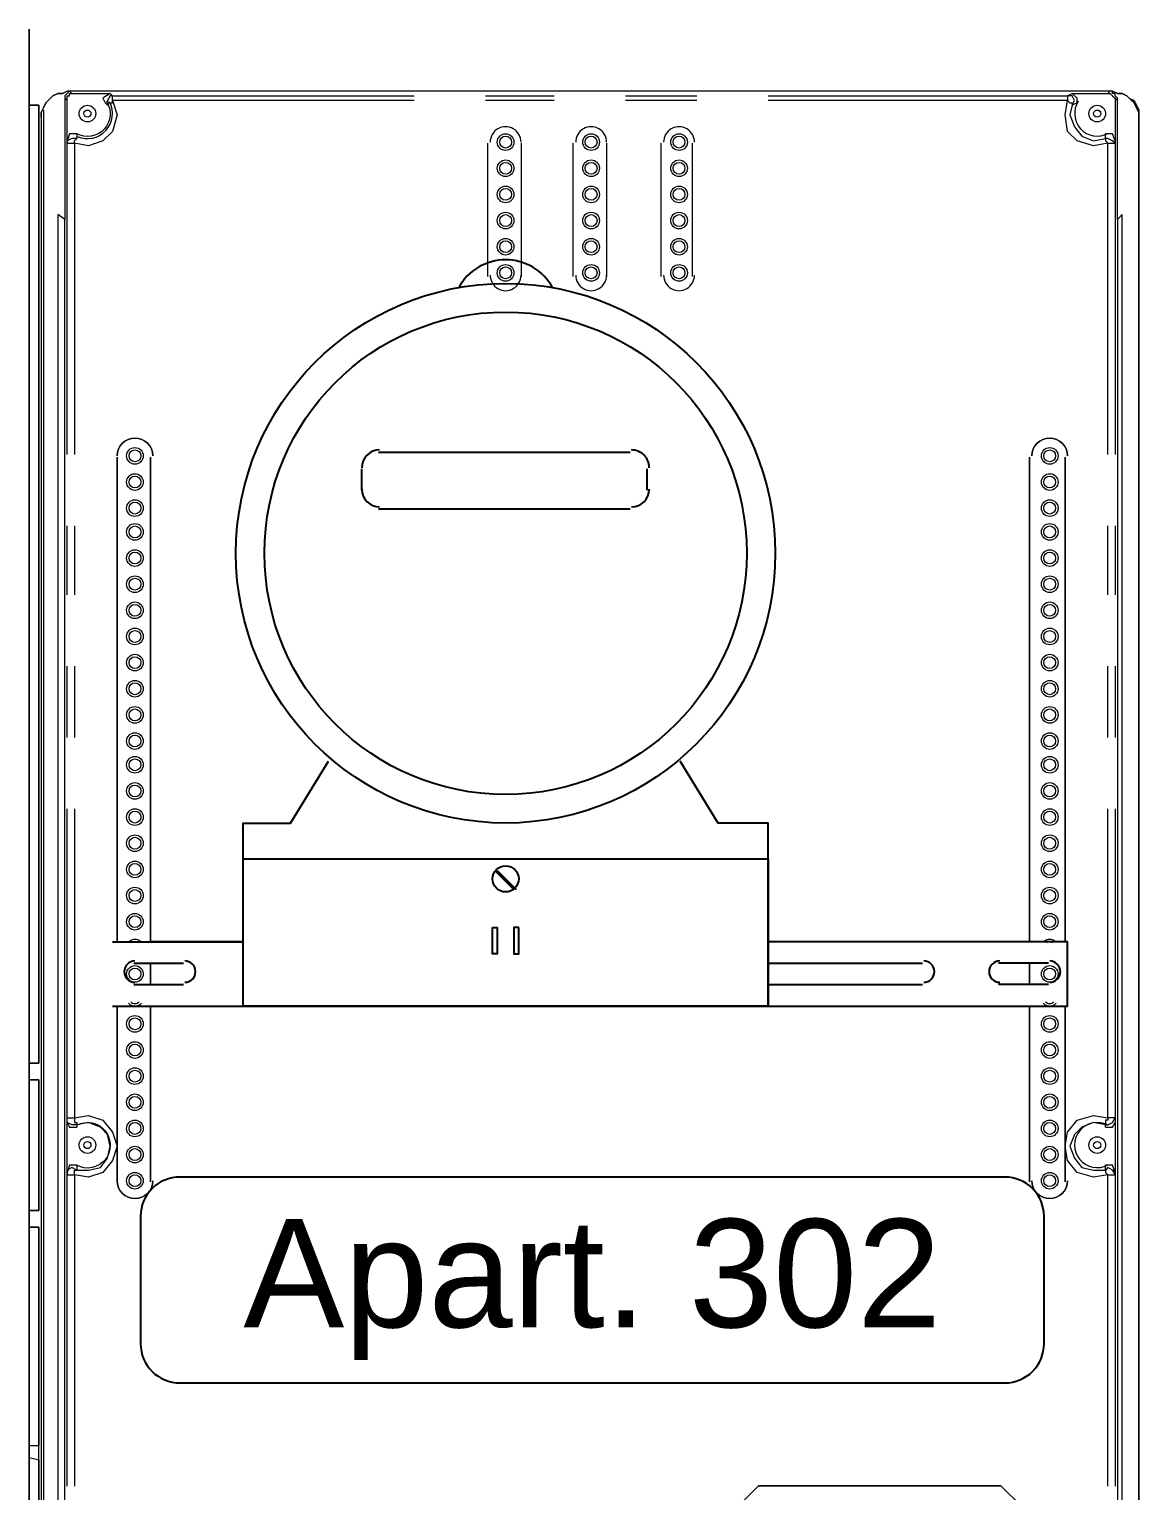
# Model space of a CAD drawing. Header units: millimetres. Extents: x -305 to 1353, y -289 to 1176.
# Drawn here: x 485.07 to 511.29, y 1105.84 to 1140.37 of the extents above; entities that cross this region are included whole.
import ezdxf
from ezdxf.enums import TextEntityAlignment as Align

# ---------------------------------------------------------------- set-up
doc = ezdxf.new("R2010")
doc.units = ezdxf.units.MM
doc.header["$MEASUREMENT"] = 0
doc.layers.add('PDF_0', color=7, linetype='Continuous')
doc.styles.add('Cota', font='arial.ttf')

msp = doc.modelspace()

# ---------------------------------------------------------------- linework, layer by layer
msp.add_lwpolyline([(487.7, 1109.308, 0.414214), (488.624, 1108.385), (508.129, 1108.385, 0.414214), (509.053, 1109.308), (509.053, 1112.325, 0.414214), (508.129, 1113.248), (488.624, 1113.248, 0.414214), (487.7, 1112.325)], format="xyb", close=True)
at = {"layer": 'PDF_0', "lineweight": 18}
for points in [[(485.067, 1087.469), (485.067, 1140.369)], [(485.348, 1138.292), (485.348, 1138.404), (485.404, 1138.516), (485.46, 1138.629), (485.516, 1138.685), (485.629, 1138.797), (485.741, 1138.853), (485.853, 1138.853), (485.966, 1138.909), (485.853, 1138.853), (485.741, 1138.853), (485.629, 1138.797), (485.516, 1138.685), (485.46, 1138.629), (485.404, 1138.516), (485.348, 1138.404)], [(510.675, 1138.909), (510.787, 1138.853), (510.899, 1138.853), (511.012, 1138.797), (511.068, 1138.741), (511.18, 1138.685), (511.236, 1138.572), (511.293, 1138.46), (511.293, 1138.404), (511.293, 1138.292), (511.293, 1138.404), (511.236, 1138.516), (511.18, 1138.629), (511.124, 1138.685), (511.012, 1138.797), (510.899, 1138.853), (510.787, 1138.853)], [(485.067, 1138.572), (485.292, 1138.572), (485.292, 1115.941), (485.067, 1115.941), (485.292, 1115.941), (485.292, 1138.572)], [(487.145, 1130.261), (487.145, 1118.805)], [(487.931, 1118.805), (487.931, 1130.261)], [(508.709, 1130.261), (508.709, 1118.805)], [(509.552, 1118.805), (509.552, 1130.261)], [(487.931, 1117.794), (487.931, 1118.3)], [(508.709, 1118.3), (508.709, 1117.794)], [(487.145, 1117.289), (487.145, 1113.133)], [(487.931, 1113.133), (487.931, 1117.289)], [(508.709, 1113.133), (508.709, 1117.289)], [(509.552, 1113.133), (509.552, 1117.289)], [(485.067, 1112.459), (485.292, 1112.459), (485.292, 1115.548), (485.067, 1115.548), (485.292, 1115.548), (485.292, 1112.459)], [(501.802, 1095.842), (501.802, 1105.445), (502.307, 1105.95), (501.802, 1105.445)]]:
    msp.add_lwpolyline(points, close=True, dxfattribs=at)
for points in [[(485.067, 1140.369), (485.067, 1087.469)], [(510.787, 1135.877), (510.787, 1138.741), (510.731, 1138.797), (510.731, 1138.853), (510.675, 1138.853), (510.675, 1138.909), (510.619, 1138.909), (486.022, 1138.909), (485.966, 1138.853), (485.91, 1138.797), (485.91, 1138.741), (485.91, 1135.877)], [(510.675, 1138.909), (485.966, 1138.909)], [(509.833, 1138.629), (509.833, 1138.741), (509.72, 1138.853), (510.563, 1138.853), (510.619, 1138.853), (510.675, 1138.797), (510.731, 1138.741), (510.731, 1138.685), (510.731, 1137.73), (510.675, 1137.898), (510.506, 1137.898)], [(485.348, 1138.292), (485.348, 1087.694)], [(485.348, 1138.292), (485.348, 1138.292)], [(485.404, 1138.46), (485.404, 1087.694)], [(511.293, 1138.292), (511.293, 1087.694), (511.293, 1138.46)], [(495.906, 1134.529), (495.906, 1137.674)], [(496.692, 1137.674), (496.692, 1134.529)], [(497.927, 1134.529), (497.927, 1137.674)], [(498.713, 1137.674), (498.713, 1134.529)], [(500.005, 1134.529), (500.005, 1137.674)], [(500.735, 1137.674), (500.735, 1134.529)], [(485.91, 1089.042), (485.91, 1135.877), (485.741, 1135.989), (485.741, 1089.042)], [(485.741, 1135.989), (485.741, 1089.042), (485.741, 1088.817), (485.797, 1088.649), (485.91, 1088.48), (486.022, 1088.368), (486.19, 1088.256), (486.359, 1088.143), (486.527, 1088.087), (486.696, 1088.087), (509.945, 1088.087), (510.169, 1088.087), (510.338, 1088.143), (510.506, 1088.256), (510.619, 1088.368), (510.787, 1088.48), (510.843, 1088.649), (510.899, 1088.817), (510.899, 1089.042), (510.899, 1135.989)], [(485.91, 1135.877), (485.91, 1135.877)], [(510.899, 1089.042), (510.899, 1135.989), (510.787, 1135.877), (510.787, 1089.042)], [(487.145, 1130.261), (487.145, 1130.261)], [(487.931, 1130.261), (487.931, 1130.261)], [(508.709, 1130.261), (508.709, 1130.261)], [(509.552, 1130.261), (509.552, 1130.261)], [(510.506, 1114.425), (510.675, 1114.425), (510.731, 1114.537), (510.731, 1113.358), (510.675, 1113.526), (510.506, 1113.526)], [(485.067, 1106.619), (485.292, 1106.563), (485.292, 1089.266), (485.067, 1089.266), (485.292, 1089.266), (485.292, 1106.563), (485.292, 1106.9), (485.292, 1112.066), (485.067, 1112.066), (485.292, 1112.066), (485.292, 1106.9), (485.067, 1106.9)], [(502.307, 1105.95), (508.035, 1105.95), (502.307, 1105.95)], [(508.035, 1105.95), (508.541, 1105.445), (508.035, 1105.95)]]:
    msp.add_lwpolyline(points, dxfattribs=at)
at = {"layer": 'PDF_0', "lineweight": 0}
for points in [[(485.966, 1138.685), (485.91, 1138.741)], [(486.022, 1138.909), (486.078, 1138.853)], [(486.92, 1138.572), (486.92, 1138.629), (486.977, 1138.629), (487.033, 1138.629), (487.033, 1138.685), (487.145, 1138.348), (487.033, 1137.955), (486.808, 1137.73), (486.471, 1137.618), (486.134, 1137.674), (486.134, 1137.73), (486.19, 1137.786)], [(494.165, 1138.685), (487.033, 1138.685), (487.033, 1138.797), (486.977, 1138.797), (486.92, 1138.685), (486.92, 1138.572), (486.864, 1138.629)], [(486.977, 1138.853), (487.033, 1138.797), (494.165, 1138.797)], [(495.849, 1138.797), (497.478, 1138.797)], [(497.478, 1138.685), (495.849, 1138.685)], [(499.163, 1138.797), (500.847, 1138.797)], [(500.847, 1138.685), (499.163, 1138.685)], [(502.532, 1138.797), (509.608, 1138.797), (509.72, 1138.853)], [(509.833, 1138.629), (509.72, 1138.572), (509.664, 1138.348), (509.776, 1138.067), (509.945, 1137.842), (510.226, 1137.73), (510.506, 1137.786), (510.506, 1137.73), (510.563, 1137.674), (510.226, 1137.618), (509.833, 1137.73), (509.608, 1137.955), (509.552, 1138.348), (509.608, 1138.685), (502.532, 1138.685)], [(510.563, 1138.853), (510.619, 1138.909)], [(510.787, 1138.741), (510.731, 1138.685)], [(486.19, 1137.898), (486.19, 1137.786), (486.078, 1137.786), (485.966, 1137.73), (485.966, 1137.674), (486.134, 1137.674), (486.134, 1130.317)], [(510.563, 1130.317), (510.563, 1137.674), (510.731, 1137.674), (510.675, 1137.73), (510.563, 1137.786), (510.506, 1137.786), (510.506, 1137.898)], [(485.966, 1130.317), (485.966, 1137.674), (485.966, 1137.73)], [(510.731, 1137.73), (510.731, 1137.674), (510.731, 1130.317)], [(485.966, 1127.004), (485.966, 1128.633)], [(486.134, 1128.633), (486.134, 1127.004)], [(510.563, 1127.004), (510.563, 1128.633)], [(510.731, 1128.633), (510.731, 1127.004)], [(485.966, 1123.635), (485.966, 1125.319)], [(486.134, 1125.319), (486.134, 1123.635)], [(510.563, 1123.635), (510.563, 1125.319)], [(510.731, 1125.319), (510.731, 1123.635)], [(485.966, 1114.537), (485.966, 1114.649), (485.966, 1121.95)], [(486.134, 1121.95), (486.134, 1114.649), (486.134, 1114.593), (486.134, 1114.537), (486.19, 1114.537), (486.19, 1114.481), (486.078, 1114.481), (485.966, 1114.537), (485.966, 1114.649), (486.134, 1114.649), (486.471, 1114.706), (486.808, 1114.593), (487.033, 1114.312), (487.145, 1113.976), (487.033, 1113.639), (486.808, 1113.358), (486.471, 1113.246), (486.134, 1113.302), (486.134, 1113.358), (486.134, 1113.414), (486.19, 1113.414), (486.471, 1113.414), (486.752, 1113.47), (486.92, 1113.695), (486.977, 1113.976), (486.92, 1114.256), (486.752, 1114.425), (486.471, 1114.537), (486.19, 1114.481), (486.19, 1114.425)], [(510.563, 1105.945), (510.563, 1113.302), (510.731, 1113.302), (510.675, 1113.414), (510.563, 1113.47), (510.506, 1113.414), (510.506, 1113.358), (510.563, 1113.302), (510.226, 1113.246), (509.833, 1113.358), (509.608, 1113.639), (509.552, 1113.976), (509.608, 1114.312), (509.833, 1114.593), (510.226, 1114.706), (510.563, 1114.649), (510.563, 1114.593), (510.506, 1114.593), (510.506, 1114.537), (510.506, 1114.481), (510.563, 1114.481), (510.675, 1114.537), (510.731, 1114.649), (510.563, 1114.649), (510.563, 1121.95)], [(510.731, 1121.95), (510.731, 1114.649), (510.731, 1114.537)], [(510.506, 1114.425), (510.506, 1114.481), (510.226, 1114.537), (509.945, 1114.425), (509.776, 1114.256), (509.664, 1113.976), (509.776, 1113.695), (509.945, 1113.47), (510.226, 1113.414), (510.506, 1113.414), (510.506, 1113.526)], [(486.19, 1113.526), (486.19, 1113.414), (486.078, 1113.47), (485.966, 1113.414), (485.966, 1113.302), (486.134, 1113.302), (486.134, 1105.945)], [(485.966, 1105.945), (485.966, 1113.302), (485.966, 1113.358)], [(510.731, 1113.358), (510.731, 1113.302), (510.731, 1105.945)]]:
    msp.add_lwpolyline(points, dxfattribs=at)
at = {"layer": 'PDF_0', "lineweight": 18}
for points in [[(486.891, 1138.666, -0.775478), (486.19, 1137.898), (486.022, 1137.898), (485.966, 1137.73), (485.966, 1138.685), (485.966, 1138.741), (485.966, 1138.797), (486.022, 1138.797), (486.022, 1138.853), (486.078, 1138.853), (486.977, 1138.853), (486.808, 1138.741), (486.864, 1138.629)], [(486.191, 1114.474, -1.671898), (486.19, 1113.526), (486.022, 1113.526), (485.966, 1113.358), (485.966, 1114.537), (486.022, 1114.425), (486.19, 1114.425)]]:
    msp.add_lwpolyline(points, format="xyb", dxfattribs=at)
at = {"layer": 'PDF_0', "lineweight": 0}
msp.add_lwpolyline([(509.608, 1138.797), (509.608, 1138.685), (509.664, 1138.629), (509.72, 1138.629), (509.72, 1138.572), (509.776, 1138.685), (509.72, 1138.797)], close=True, dxfattribs=at)
at = {"layer": 'PDF_0', "lineweight": 18}
for points in [[(487.987, 1130.289, 0.999967), (487.145, 1130.289, -0.999967)], [(509.608, 1130.289, 0.999967), (508.766, 1130.289, -0.999967)], [(487.145, 1113.161, 0.999977), (487.987, 1113.161, -0.999977)], [(508.766, 1113.161, 0.999977), (509.608, 1113.161, -0.999977)]]:
    msp.add_lwpolyline(points, format="xyb", close=True, dxfattribs=at)
at = {"layer": 'PDF_0', "lineweight": 25}
for points in [[(493.322, 1130.373), (499.275, 1130.373)], [(492.929, 1129.475), (492.929, 1129.98)], [(499.668, 1129.98), (499.668, 1129.475)], [(499.275, 1129.026), (493.322, 1129.026)], [(490.121, 1117.289), (490.121, 1121.613), (491.244, 1121.613), (492.143, 1123.073)], [(502.532, 1117.289), (502.532, 1121.613), (501.353, 1121.613), (500.454, 1123.073)], [(496.074, 1120.49), (496.523, 1120.041)], [(496.13, 1120.49), (496.579, 1120.041)], [(487.033, 1117.289), (509.608, 1117.289), (509.608, 1118.805), (502.532, 1118.805)], [(487.033, 1118.805), (490.121, 1118.805), (487.931, 1118.805)], [(487.538, 1118.3), (488.717, 1118.3)], [(502.532, 1118.3), (506.182, 1118.3)], [(509.159, 1118.3), (507.979, 1118.3)], [(487.538, 1117.794), (488.717, 1117.794)], [(502.532, 1117.794), (506.182, 1117.794)], [(509.159, 1117.794), (507.979, 1117.794)]]:
    msp.add_lwpolyline(points, dxfattribs=at)
for points in [[(490.121, 1120.771), (502.532, 1120.771), (502.532, 1117.289), (490.121, 1117.289)], [(496.018, 1119.142), (496.13, 1119.142), (496.13, 1118.524), (496.018, 1118.524)], [(496.636, 1119.142), (496.523, 1119.142), (496.523, 1118.524), (496.636, 1118.524)]]:
    msp.add_lwpolyline(points, close=True, dxfattribs=at)
for points in [[(487.566, 1118.356, 0.414167), (487.313, 1118.103, 0.414167), (487.566, 1117.85)], [(488.745, 1117.85, 0.414167), (488.998, 1118.103, 0.414167), (488.745, 1118.356)], [(506.21, 1117.85, 0.414167), (506.463, 1118.103, 0.414167), (506.21, 1118.356)], [(508.007, 1118.356, 0.414167), (507.755, 1118.103, 0.414167), (508.007, 1117.85)], [(509.187, 1117.85, 0.414167), (509.439, 1118.103, 0.414167), (509.187, 1118.356)]]:
    msp.add_lwpolyline(points, format="xyb", dxfattribs=at)
at = {"layer": 'PDF_0', "lineweight": 18}
for centre, radius in [((486.443, 1138.376), 0.197), ((486.443, 1138.376), 0.0843), ((510.31, 1138.376), 0.197), ((510.31, 1138.376), 0.0843), ((496.327, 1137.702), 0.197), ((498.348, 1137.702), 0.197), ((500.426, 1137.702), 0.197), ((496.327, 1137.702), 0.14), ((498.348, 1137.702), 0.14), ((500.426, 1137.702), 0.14), ((496.327, 1137.084), 0.197), ((496.327, 1137.084), 0.14), ((498.348, 1137.084), 0.197), ((498.348, 1137.084), 0.14), ((500.426, 1137.084), 0.197), ((500.426, 1137.084), 0.14), ((496.327, 1136.466), 0.197), ((496.327, 1136.467), 0.14), ((498.348, 1136.466), 0.197), ((498.348, 1136.467), 0.14), ((500.426, 1136.466), 0.197), ((500.426, 1136.467), 0.14), ((496.327, 1135.849), 0.197), ((496.327, 1135.849), 0.14), ((498.348, 1135.849), 0.197), ((498.348, 1135.849), 0.14), ((500.426, 1135.849), 0.197), ((500.426, 1135.849), 0.14), ((496.327, 1135.231), 0.197), ((496.327, 1135.231), 0.14), ((498.348, 1135.231), 0.197), ((498.348, 1135.231), 0.14), ((500.426, 1135.231), 0.197), ((500.426, 1135.231), 0.14), ((496.327, 1134.613), 0.197), ((498.348, 1134.613), 0.197), ((500.426, 1134.613), 0.197), ((496.327, 1134.613), 0.14), ((498.348, 1134.613), 0.14), ((500.426, 1134.613), 0.14), ((487.566, 1130.289), 0.197), ((487.566, 1130.289), 0.14), ((509.187, 1130.289), 0.197), ((509.187, 1130.289), 0.14), ((487.566, 1129.671), 0.197), ((487.566, 1129.671), 0.14), ((509.187, 1129.671), 0.197), ((509.187, 1129.671), 0.14), ((487.566, 1129.054), 0.197), ((487.566, 1129.054), 0.14), ((509.187, 1129.054), 0.197), ((509.187, 1129.054), 0.14), ((487.566, 1128.492), 0.197), ((487.566, 1128.492), 0.14), ((509.187, 1128.492), 0.197), ((509.187, 1128.492), 0.14), ((487.566, 1127.874), 0.197), ((487.566, 1127.874), 0.14), ((509.187, 1127.874), 0.197), ((509.187, 1127.874), 0.14), ((487.566, 1127.257), 0.197), ((487.566, 1127.257), 0.14), ((509.187, 1127.257), 0.197), ((509.187, 1127.257), 0.14), ((487.566, 1126.639), 0.197), ((487.566, 1126.639), 0.14), ((509.187, 1126.639), 0.197), ((509.187, 1126.639), 0.14), ((487.566, 1126.021), 0.197), ((487.566, 1126.021), 0.14), ((509.187, 1126.021), 0.197), ((509.187, 1126.021), 0.14), ((487.566, 1125.404), 0.197), ((487.566, 1125.404), 0.14), ((509.187, 1125.404), 0.197), ((509.187, 1125.404), 0.14), ((487.566, 1124.786), 0.197), ((487.566, 1124.786), 0.14), ((509.187, 1124.786), 0.197), ((509.187, 1124.786), 0.14), ((487.566, 1124.168), 0.197), ((487.566, 1124.168), 0.14), ((509.187, 1124.168), 0.197), ((509.187, 1124.168), 0.14), ((487.566, 1123.55), 0.197), ((509.187, 1123.55), 0.197), ((487.566, 1123.55), 0.14), ((509.187, 1123.55), 0.14), ((487.566, 1122.989), 0.197), ((487.566, 1122.989), 0.14), ((509.187, 1122.989), 0.197), ((509.187, 1122.989), 0.14), ((487.566, 1122.371), 0.197), ((487.566, 1122.371), 0.14), ((509.187, 1122.371), 0.197), ((509.187, 1122.371), 0.14), ((487.566, 1121.753), 0.197), ((487.566, 1121.753), 0.14), ((509.187, 1121.753), 0.197), ((509.187, 1121.753), 0.14), ((487.566, 1121.136), 0.197), ((509.187, 1121.136), 0.197), ((487.566, 1121.136), 0.14), ((509.187, 1121.136), 0.14), ((487.566, 1120.518), 0.197), ((487.566, 1120.518), 0.14), ((509.187, 1120.518), 0.197), ((509.187, 1120.518), 0.14), ((487.566, 1119.9), 0.197), ((487.566, 1119.9), 0.14), ((509.187, 1119.9), 0.197), ((509.187, 1119.9), 0.14), ((487.566, 1119.282), 0.197), ((487.566, 1119.282), 0.14), ((509.187, 1119.282), 0.197), ((509.187, 1119.282), 0.14), ((487.566, 1118.047), 0.197), ((509.187, 1118.047), 0.197), ((487.566, 1118.047), 0.14), ((509.187, 1118.047), 0.14), ((487.566, 1116.868), 0.197), ((487.566, 1116.868), 0.14), ((509.187, 1116.868), 0.197), ((509.187, 1116.868), 0.14), ((487.566, 1116.25), 0.197), ((487.566, 1116.25), 0.14), ((509.187, 1116.25), 0.197), ((509.187, 1116.25), 0.14), ((487.566, 1115.632), 0.197), ((509.187, 1115.632), 0.197), ((487.566, 1115.632), 0.14), ((509.187, 1115.632), 0.14), ((487.566, 1115.014), 0.197), ((487.566, 1115.014), 0.14), ((509.187, 1115.014), 0.197), ((509.187, 1115.014), 0.14), ((487.566, 1114.397), 0.197), ((487.566, 1114.397), 0.14), ((509.187, 1114.397), 0.197), ((509.187, 1114.397), 0.14), ((486.443, 1114.004), 0.197), ((486.443, 1114.004), 0.0843), ((510.31, 1114.004), 0.197), ((510.31, 1114.004), 0.0843), ((487.566, 1113.779), 0.197), ((487.566, 1113.779), 0.14), ((509.187, 1113.779), 0.197), ((509.187, 1113.779), 0.14), ((487.566, 1113.161), 0.197), ((487.566, 1113.161), 0.14), ((509.187, 1113.161), 0.197), ((509.187, 1113.161), 0.14)]:
    msp.add_circle(centre, radius, dxfattribs=at)
at = {"layer": 'PDF_0', "lineweight": 25}
for centre, radius in [((496.327, 1127.987), 6.374), ((496.327, 1127.987), 5.7), ((496.327, 1120.293), 0.309)]:
    msp.add_circle(centre, radius, dxfattribs=at)
at = {"layer": 'PDF_0', "lineweight": 18}
for centre, radius, start, end in [((486.443, 1138.376), 0.59, 246.0948, 27.9838), ((510.31, 1138.376), 0.533, 147.0553, 298.2311), ((496.327, 1137.702), 0.365, 359.9996, 180.0017), ((498.348, 1137.702), 0.365, 359.9996, 180.0017), ((500.426, 1137.702), 0.365, 359.9996, 180.0017), ((496.327, 1134.557), 0.365, 179.9983, 0.0017), ((498.348, 1134.557), 0.365, 179.9983, 0.0017), ((500.426, 1134.557), 0.365, 179.9983, 0.0017), ((487.566, 1118.665), 0.197, 49.2012, 130.7988), ((487.566, 1118.665), 0.14, 56.2723, 123.7277), ((509.187, 1118.665), 0.197, 49.2012, 130.7988), ((509.187, 1118.665), 0.14, 56.2723, 123.7277), ((487.566, 1117.485), 0.197, 219.8792, 320.1169), ((487.566, 1117.485), 0.14, 224.7741, 315.2314), ((509.187, 1117.485), 0.197, 219.8792, 320.1169), ((509.187, 1117.485), 0.14, 224.7741, 315.2314), ((510.31, 1114.004), 0.534, 61.7806, 298.2246)]:
    msp.add_arc(centre, radius, start, end, dxfattribs=at)
at = {"layer": 'PDF_0', "lineweight": 25}
for centre, radius, start, end in [((496.327, 1133.659), 1.263, 28.601, 151.2064), ((493.35, 1130.008), 0.421, 90.0013, 179.9987), ((499.303, 1130.008), 0.421, 0.0024, 90.0052), ((493.35, 1129.503), 0.421, 180.0013, 269.9987), ((499.303, 1129.503), 0.421, 270.0013, 359.9987)]:
    msp.add_arc(centre, radius, start, end, dxfattribs=at)

# ---------------------------------------------------------------- texts
at = {"style": 'Cota'}
msp.add_text('Apart. 302', height=2.5592, dxfattribs=at).set_placement((498.377, 1110.61), align=Align.MIDDLE)

doc.saveas('drawing.dxf')
